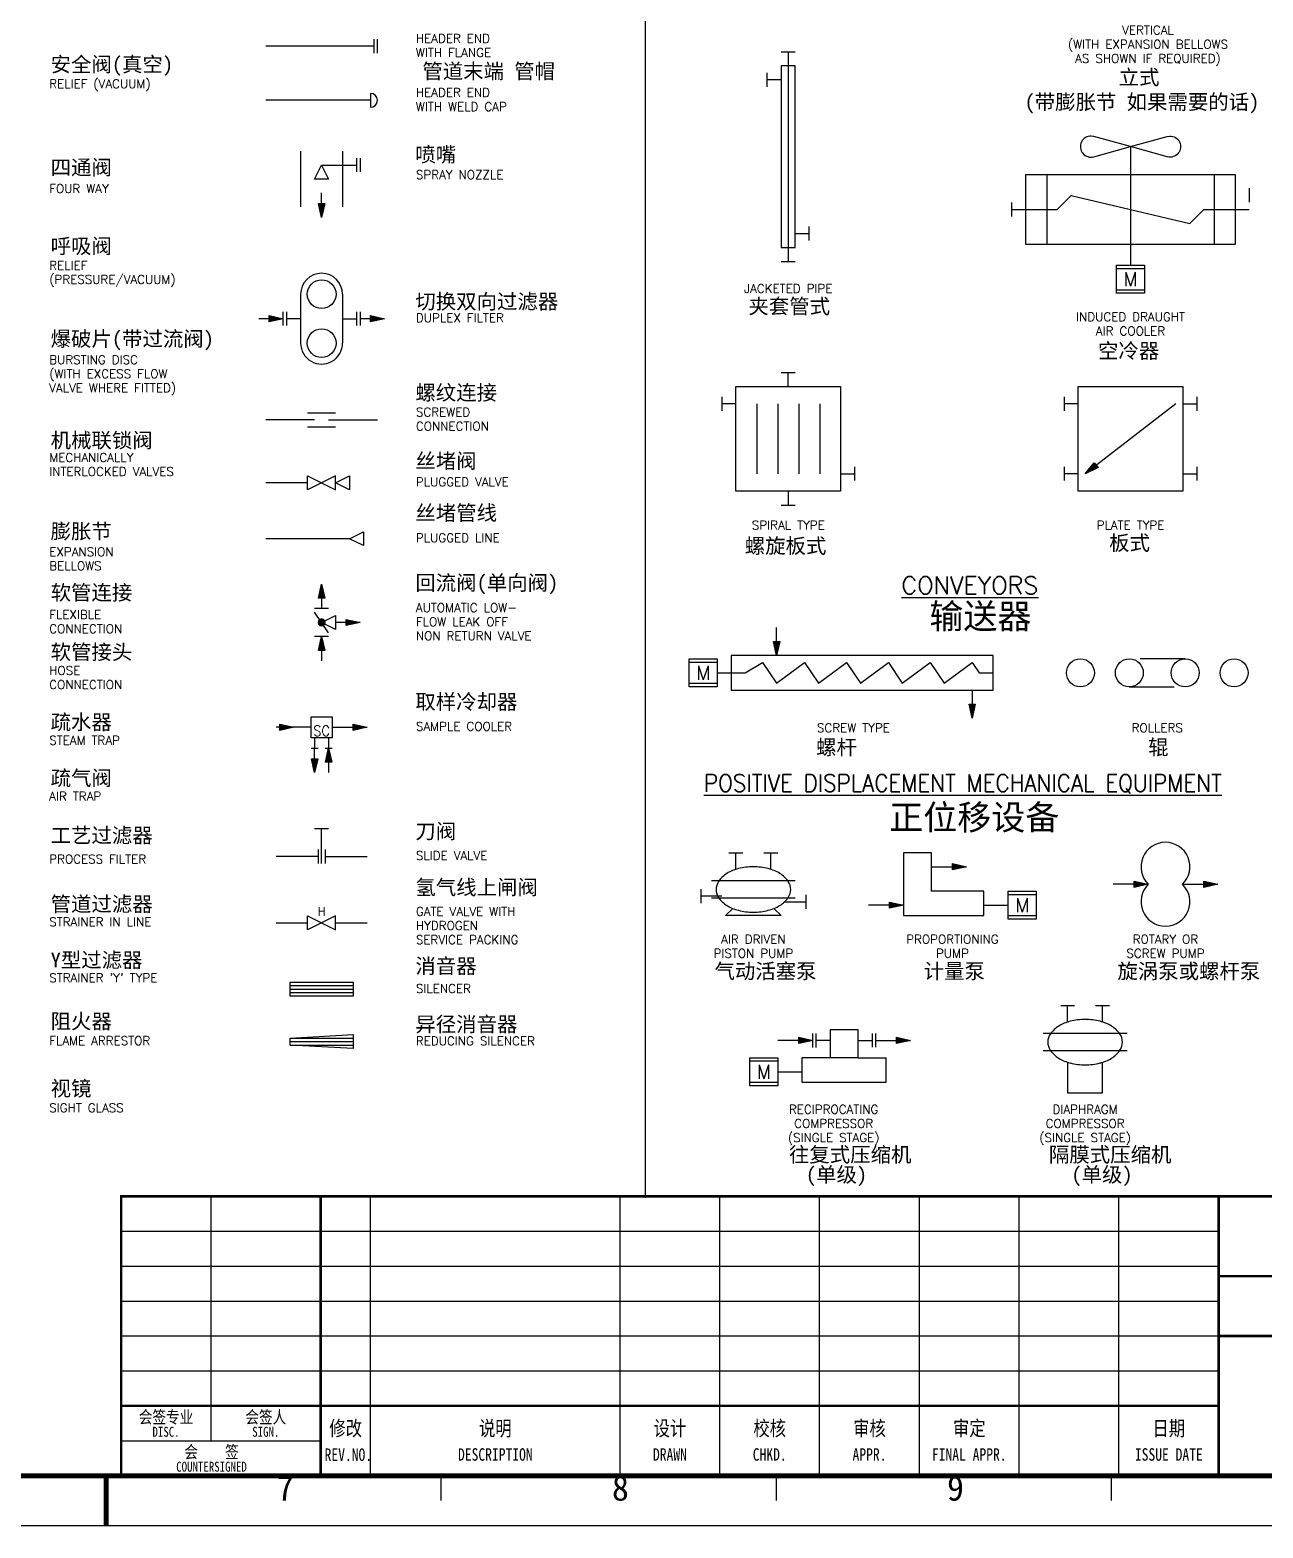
# Model space of a CAD drawing. Extents: x 145 to 987, y 140 to 735.
# Drawn here: x 558.2 to 805.4, y 140.1 to 440.4 of the extents above; entities that cross this region are included whole.
import ezdxf
from ezdxf.enums import TextEntityAlignment as Align

# ---------------------------------------------------------------- set-up
doc = ezdxf.new("R2010")
doc.units = 0
doc.header["$MEASUREMENT"] = 0
doc.linetypes.add('HIDDENX2', pattern=[13.5, 9, -4.5])
doc.layers.get('0').update_dxf_attribs({"linetype": 'CONTINUOUS'})
doc.layers.add('AF_PIPE', color=1, linetype='CONTINUOUS')
doc.layers.add('ICISHT', color=7, linetype='CONTINUOUS')
doc.styles.add('40S', font='ROMANS', dxfattribs={"height": 4})
doc.styles.add('ROMANS', font='romans')
doc.styles.get("Standard").update_dxf_attribs({"font": 'SimSun.ttf', "width": 0.8})

# ---------------------------------------------------------------- blocks, each defined once
blk = doc.blocks.new('FLGS')
at = {"linetype": 'CONTINUOUS'}
for points in [[(-1, -2), (-1, 2)], [(0, -2), (0, 2)]]:
    blk.add_lwpolyline(points, dxfattribs=at)
blk = doc.blocks.new('CAP')
at = {"layer": 'AF_PIPE', "color": 7}
blk.add_line((-2, 0), (2, 0), dxfattribs=at)
blk.add_arc((0, 0), 2, 0, 180, dxfattribs=at)
blk = doc.blocks.new('PLUGNOZ')
at = {"linetype": 'CONTINUOUS'}
for p, q in [((0, 0), (4, 2)), ((4, -2), (0, 0)), ((4, 2), (4, -2))]:
    blk.add_line(p, q, dxfattribs=at)
blk = doc.blocks.new('AS')
at = {"linetype": 'CONTINUOUS'}
for p, q in [((-4, 0.9), (0, 0)), ((-4, -0.9), (-4, 0.9)), ((0, 0), (-4, -0.9)), ((-4, -0.89), (-3.98, -0.89))]:
    blk.add_line(p, q, dxfattribs=at)
blk.add_solid([(-4, -0.9), (0, 0), (-4, 0.9)])
blk = doc.blocks.new('NOZR')
at = {"linetype": 'CONTINUOUS'}
for p, q in [((0, 0), (4, 0)), ((4, 2), (4, -1.99)), ((5, 2), (5, -1.99))]:
    blk.add_line(p, q, dxfattribs=at)
blk = doc.blocks.new('STRAIN')
at = {"linetype": 'CONTINUOUS'}
for p, q in [((-7, 6), (7, 6)), ((-7, -6), (7, -6))]:
    blk.add_line(p, q, dxfattribs=at)
for centre in [(-7, 0), (7, 0)]:
    blk.add_circle(centre, 4.12, dxfattribs=at)
for centre, start, end in [((-7, 0), 90, 270), ((7, 0), 270, 90)]:
    blk.add_arc(centre, 6, start, end, dxfattribs=at)
blk = doc.blocks.new('NOZL')
at = {"linetype": 'CONTINUOUS'}
for p, q in [((-5, -2), (-5, 1.99)), ((-4, -2), (-4, 1.99)), ((0, 0), (-4, 0))]:
    blk.add_line(p, q, dxfattribs=at)
blk = doc.blocks.new('OVL')
for p, q in [((-4, 2), (4, -2)), ((4, 2), (-4, -2)), ((-4, -2), (-4, 2)), ((4, -2), (4, 2))]:
    blk.add_line(p, q)
blk = doc.blocks.new('ALF')
at = {"linetype": 'CONTINUOUS'}
for p, q in [((-4, -2), (-4, 2)), ((-3, -2), (3, 2)), ((-2, -4), (0, 0)), ((0, 0), (2, -4)), ((4, -2), (4, 2)), ((2, -4), (-2, -4))]:
    blk.add_line(p, q, dxfattribs=at)
for p, q in [((-0.9, 0.5), (-1, 0)), ((-1, 0), (-0.9, -0.5)), ((-0.5, 0.9), (-0.9, 0.5)), ((-0.6, 0.6), (-0.8, 0)), ((-0.8, 0), (-0.6, -0.6)), ((0, 0.8), (-0.6, 0.6)), ((-0.3, 0.5), (-0.6, 0)), ((-0.6, 0), (-0.3, -0.5)), ((0, 1), (-0.5, 0.9)), ((0.3, 0.5), (-0.3, 0.5)), ((-0.1, 0.3), (-0.3, 0)), ((-0.3, 0), (-0.1, -0.3)), ((0.2, 0.2), (-0.1, 0.3)), ((0.5, 0.9), (0, 1)), ((0.6, 0.6), (0, 0.8)), ((0.2, -0.2), (0.2, 0.2)), ((0.6, 0), (0.3, 0.5)), ((0.3, -0.5), (0.6, 0)), ((0.9, 0.5), (0.5, 0.9)), ((0.8, 0), (0.6, 0.6)), ((0.6, -0.6), (0.8, 0)), ((1, 0), (0.9, 0.5)), ((0.9, -0.5), (1, 0)), ((-0.9, -0.5), (-0.5, -0.9)), ((-0.6, -0.6), (0, -0.8)), ((-0.5, -0.9), (0, -1)), ((-0.3, -0.5), (0.3, -0.5)), ((-0.1, -0.3), (0.2, -0.2)), ((0, -0.8), (0.6, -0.6)), ((0, -1), (0.5, -0.9)), ((0.5, -0.9), (0.9, -0.5))]:
    blk.add_line(p, q)
blk = doc.blocks.new('TF')
at = {"linetype": 'CONTINUOUS'}
for p, q in [((-2, 8), (2, 8)), ((0, -2), (0, 8)), ((-1, 2), (-1, -2)), ((1, 2), (1, -2))]:
    blk.add_line(p, q, dxfattribs=at)
blk = doc.blocks.new('PROP')
at = {"linetype": 'CONTINUOUS'}
for points in [[(2.92, 10.53), (0, 0), (-2.91, 10.53), (-3.02, 11.23, -1.161514), (2.92, 10.53)], [(2.92, -10.53), (0, 0), (-2.91, -10.53), (-3.02, -11.23, 1.161514), (2.92, -10.53, 1.161514)]]:
    blk.add_lwpolyline(points, format="xyb", dxfattribs=at)
blk = doc.blocks.new('MOTOR')
at = {"linetype": 'CONTINUOUS'}
for p, q in [((4, 3), (-4, 3)), ((-4, -3), (4, -3))]:
    blk.add_line(p, q, dxfattribs=at)
blk.add_lwpolyline([(-4, -4), (-4, 4), (4, 4), (4, -4), (-4, -4)], dxfattribs=at)
at = {"linetype": 'CONTINUOUS', "style": '40S'}
blk.add_text('M', height=4, dxfattribs=at).set_placement((0, -2), align=Align.CENTER)
blk = doc.blocks.new('SILNCR1')
at = {"color": 0, "linetype": 'CONTINUOUS'}
for p, q in [((-9, 1), (9, 1)), ((-9, 0), (9, 0)), ((-9, -1), (9, -1))]:
    blk.add_line(p, q, dxfattribs=at)
blk.add_lwpolyline([(-9, 2), (9, 2), (9, -2), (-9, -2)], close=True, dxfattribs=at)
blk = doc.blocks.new('SILNCR2')
at = {"color": 0, "linetype": 'CONTINUOUS'}
for p, q in [((-9, 1), (9, 1)), ((-9, 0), (9, 0)), ((-9, -1), (9, -1))]:
    blk.add_line(p, q, dxfattribs=at)
blk.add_lwpolyline([(-9, 1), (9, 2), (9, -2), (-9, -1)], close=True, dxfattribs=at)
blk = doc.blocks.new('A')
at = {"linetype": 'CONTINUOUS'}
for p, q in [((449, 66), (449, 17)), ((431, 59), (651, 59)), ((431, 52), (651, 52)), ((431, 45), (651, 45)), ((431, 38), (651, 38)), ((431, 31), (651, 31)), ((431, 17), (471, 17))]:
    blk.add_line(p, q, dxfattribs=at)
for p, q in [((481, 10), (481, 66)), ((531, 10), (531, 66)), ((551, 10), (551, 66)), ((571, 10), (571, 66)), ((591, 10), (591, 66)), ((611, 10), (611, 66)), ((631, 10), (631, 66)), ((495.17, 5), (495.17, 10)), ((562.34, 5), (562.34, 10)), ((629.51, 5), (629.51, 10)), ((0, 0), (841, 0))]:
    blk.add_line(p, q)
at = {"const_width": 1}
blk.add_lwpolyline([(25, 10), (831, 10), (831, 584), (25, 584)], close=True, dxfattribs=at)
for points, const_width in [([(471, 66), (431, 66), (431, 10)], 0.5), ([(431, 24), (651, 24)], 0.5), ([(428, 0), (428, 10)], 1)]:
    blk.add_lwpolyline(points, dxfattribs=dict(const_width=const_width))
at = {"linetype": 'CONTINUOUS', "const_width": 0.5}
for points in [[(471, 10), (471, 66), (651, 66)], [(651, 10), (651, 66), (831, 66)], [(651, 50), (831, 50)], [(651, 38), (771, 38)]]:
    blk.add_lwpolyline(points, dxfattribs=at)
at = {"width": 0.8}
for s, height, p in [('会签专业', 2.5, (440, 20.5)), ('会签人', 2.5, (460, 20.5)), ('修改', 3, (476, 18)), ('说明', 3, (506, 18)), ('设计', 3, (541, 18)), ('校核', 3, (561, 18)), ('审核', 3, (581, 18)), ('审定', 3, (601, 18)), ('日期', 3, (641, 18)), ('DISC.', 2, (440, 17.8)), ('SIGN.', 2, (460, 17.8)), ('会    签', 2.5, (449.11, 13.5)), ('COUNTERSIGNED', 2, (449.11, 10.8))]:
    blk.add_text(s, height=height, dxfattribs=at).set_placement(p, align=Align.CENTER)
at = {"linetype": 'CONTINUOUS', "width": 0.8}
for s, p in [('REV.NO.', (476.54, 12.96)), ('DESCRIPTION', (506, 13)), ('DRAWN', (541, 13)), ('CHKD.', (561, 13)), ('APPR.', (581, 13)), ('FINAL APPR.', (601, 13)), ('ISSUE DATE', (641, 13))]:
    blk.add_text(s, height=2.5, dxfattribs=at).set_placement(p, align=Align.CENTER)
for s, p in [('7', (463.9, 5)), ('8', (531.07, 5)), ('9', (598.24, 5))]:
    blk.add_text(s, height=5).set_placement(p, align=Align.CENTER)

msp = doc.modelspace()

# ---------------------------------------------------------------- linework, layer by layer
at = {"color": 7}
for p, q in [((738.92, 275.5), (733.32, 275.5)), ((733.32, 275.5), (733.32, 262.9)), ((738.92, 267.8), (738.92, 275.5)), ((711.62, 269.9), (694.82, 269.9)), ((749.42, 267.8), (738.92, 267.8)), ((749.42, 262.9), (749.42, 267.8)), ((711.62, 266.4), (694.82, 266.4)), ((733.32, 262.9), (749.42, 262.9)), ((724.22, 240), (718.62, 240)), ((718.62, 240), (718.62, 234.4)), ((724.22, 234.4), (724.22, 240)), ((778.12, 239.3), (761.32, 239.3)), ((718.62, 234.4), (713.02, 234.4)), ((713.02, 229.5), (713.02, 234.4)), ((724.22, 234.4), (718.62, 234.4)), ((724.22, 234.4), (729.82, 234.4)), ((729.82, 229.5), (729.82, 234.4)), ((778.12, 235.8), (761.32, 235.8)), ((766.22, 233.51), (766.22, 227.4)), ((773.22, 227.4), (773.22, 233.51)), ((713.02, 229.5), (729.82, 229.5)), ((766.22, 227.4), (773.22, 227.4))]:
    msp.add_line(p, q, dxfattribs=at)
at = {"color": 7, "linetype": 'CONTINUOUS'}
for p, q in [((697.62, 262.9), (699.02, 264.3)), ((707.42, 264.3), (708.82, 262.9)), ((708.82, 262.9), (697.62, 262.9))]:
    msp.add_line(p, q, dxfattribs=at)
at = {"linetype": 'CONTINUOUS'}
msp.add_lwpolyline([(614.58, 298.57), (614.58, 302.77), (618.78, 302.77), (618.78, 298.57)], close=True, dxfattribs=at)
at = {"color": 7}
for centre, radius, start, end in [((700.8, 266.64), 5.53, 121.3044, 145.7395), ((702.26, 264.24), 8.34, 104.1381, 121.3044), ((703.22, 260.44), 12.26, 90, 104.1381), ((703.22, 260.44), 12.26, 75.8619, 90), ((704.18, 264.24), 8.34, 58.6956, 75.8619), ((705.64, 266.64), 5.53, 34.2605, 58.6956), ((698.59, 268.14), 2.85, 145.7395, 180), ((698.59, 268.14), 2.85, 180, 214.2605), ((707.85, 268.15), 2.85, 0, 34.2605), ((707.85, 268.15), 2.85, 325.7395, 0), ((700.8, 269.65), 5.53, 214.2605, 238.6956), ((702.26, 272.06), 8.34, 238.6956, 255.8619), ((704.18, 272.06), 8.34, 284.1381, 301.3044), ((705.64, 269.65), 5.53, 301.3044, 325.7395), ((703.22, 275.86), 12.26, 255.8619, 270), ((703.22, 275.86), 12.26, 270, 284.1381), ((767.3, 236.04), 5.53, 121.3044, 145.7395), ((768.76, 233.64), 8.34, 104.1381, 121.3044), ((769.72, 229.83), 12.26, 90, 104.1381), ((769.72, 229.83), 12.26, 75.8619, 90), ((770.68, 233.64), 8.34, 58.6956, 75.8619), ((772.14, 236.04), 5.53, 34.2605, 58.6956), ((765.09, 237.55), 2.85, 145.7395, 180), ((765.09, 237.55), 2.85, 180, 214.2605), ((774.35, 237.55), 2.85, 0, 34.2605), ((774.35, 237.55), 2.85, 325.7395, 0), ((767.3, 239.05), 5.53, 214.2605, 238.6956), ((768.76, 241.45), 8.34, 238.6956, 255.8619), ((770.68, 241.45), 8.34, 284.1381, 301.3044), ((772.14, 239.05), 5.53, 301.3044, 325.7395), ((769.72, 245.26), 12.26, 255.8619, 270), ((769.72, 245.26), 12.26, 270, 284.1381)]:
    msp.add_arc(centre, radius, start, end, dxfattribs=at)
at = {"layer": 'ICISHT'}
for p, q in [((701.58, 311.58), (705.08, 313.68)), ((705.08, 313.68), (707.88, 309.48)), ((707.88, 309.48), (713.48, 313.68)), ((713.48, 313.68), (716.28, 309.48)), ((716.28, 309.48), (721.88, 313.68)), ((721.88, 313.68), (724.68, 309.48)), ((724.68, 309.48), (730.28, 313.68)), ((730.28, 313.68), (733.08, 309.48)), ((733.08, 309.48), (738.68, 313.68)), ((738.68, 313.68), (741.48, 309.48)), ((741.48, 309.48), (747.08, 313.68)), ((747.08, 313.68), (748.48, 311.58)), ((695.98, 311.58), (701.58, 311.58)), ((748.48, 311.58), (751.28, 311.58))]:
    msp.add_line(p, q, dxfattribs=at)
for points in [[(681.52, 724.16), (681.52, 206.31)], [(627.18, 437.17), (605.48, 437.17)], [(708.82, 436.04), (711.62, 436.04)], [(710.22, 436.04), (710.22, 394.04)], [(706.02, 429.04), (706.02, 431.84)], [(708.82, 430.44), (706.02, 430.44)], [(626.48, 426.34), (605.48, 426.34)], [(612.48, 416.17), (612.48, 404.97)], [(620.88, 416.17), (620.88, 404.97)], [(778.82, 417.07), (778.82, 393.27)], [(616.68, 413.37), (620.88, 413.37)], [(762.02, 411.47), (762.02, 397.47)], [(795.62, 411.47), (795.62, 397.47)], [(802.62, 408.74), (802.62, 405.94)], [(616.68, 402.87), (616.68, 407.77)], [(755.02, 404.47), (764.12, 404.47), (766.92, 407.27), (790.72, 401.67), (793.52, 404.47), (802.62, 404.47)], [(755.02, 403.07), (755.02, 405.87)], [(711.62, 399.64), (714.42, 399.64)], [(714.42, 398.24), (714.42, 401.04)], [(708.82, 394.04), (711.62, 394.04)], [(608.98, 382.57), (604.08, 382.57)], [(629.28, 382.57), (624.38, 382.57)], [(708.82, 371.8), (711.62, 371.8)], [(710.22, 369), (710.22, 371.8)], [(696.92, 366.9), (696.92, 364.1)], [(765.52, 366.9), (765.52, 364.1)], [(792.12, 366.9), (792.12, 364.1)], [(613.88, 363.67), (619.48, 363.67)], [(699.72, 365.5), (696.92, 365.5)], [(703.92, 365.5), (703.92, 351.5)], [(708.12, 365.5), (708.12, 351.5)], [(712.32, 365.5), (712.32, 351.5)], [(716.52, 365.5), (716.52, 351.5)], [(768.32, 365.5), (765.52, 365.5)], [(787.92, 365.5), (769.72, 351.5)], [(789.32, 365.5), (792.12, 365.5)], [(615.28, 362.27), (605.48, 362.27)], [(613.88, 360.87), (619.48, 360.87)], [(618.08, 362.27), (627.88, 362.27)], [(720.72, 351.5), (723.52, 351.5)], [(723.52, 352.9), (723.52, 350.1)], [(765.52, 352.9), (765.52, 350.1)], [(768.32, 351.5), (765.52, 351.5)], [(789.32, 351.5), (792.12, 351.5)], [(792.12, 352.9), (792.12, 350.1)], [(613.88, 349.67), (605.48, 349.67)], [(710.22, 348), (710.22, 345.2)], [(708.82, 345.2), (711.62, 345.2)], [(622.28, 338.47), (605.48, 338.47)], [(616.68, 329.37), (616.68, 324.47)], [(624.38, 321.67), (619.48, 321.67)], [(616.68, 318.87), (616.68, 313.97)], [(707.88, 315.08), (707.88, 320.68)], [(747.08, 308.08), (747.08, 302.48)], [(614.58, 300.67), (607.58, 300.67)], [(618.78, 300.67), (625.78, 300.67)], [(615.28, 298.57), (615.28, 296.47)], [(618.08, 298.57), (618.08, 296.47)], [(614.58, 296.47), (615.98, 296.47)], [(615.28, 291.57), (615.28, 296.47)], [(617.38, 296.47), (618.78, 296.47)], [(618.08, 296.47), (618.08, 291.57)], [(615.98, 274.77), (607.58, 274.77)], [(617.38, 274.77), (625.78, 274.77)], [(789.32, 269.2), (796.32, 269.2)], [(607.58, 261.47), (613.88, 261.47)], [(619.48, 261.47), (625.78, 261.47)]]:
    msp.add_lwpolyline(points, dxfattribs=at)
for points in [[(708.82, 396.84), (711.62, 396.84), (711.62, 433.24), (708.82, 433.24)], [(757.82, 411.47), (799.82, 411.47), (799.82, 397.47), (757.82, 397.47)], [(699.72, 369), (720.72, 369), (720.72, 348), (699.72, 348)], [(768.32, 369), (789.32, 369), (789.32, 348), (768.32, 348)], [(751.28, 311.58), (751.28, 315.08), (698.78, 315.08), (698.78, 308.08), (751.28, 308.08)]]:
    msp.add_lwpolyline(points, close=True, dxfattribs=at)
at = {"layer": 'ICISHT', "linetype": 'HIDDENX2'}
for points in [[(789.78, 314.38), (778.58, 314.38)], [(778.58, 308.78), (789.78, 308.78)]]:
    msp.add_lwpolyline(points, dxfattribs=at)
at = {"layer": 'ICISHT', "color": 7}
for points in [[(698.32, 275.5), (701.12, 275.5)], [(699.72, 272.18), (699.72, 275.5)], [(705.32, 275.5), (708.12, 275.5)], [(706.72, 272.18), (706.72, 275.5)], [(738.92, 272.7), (745.92, 272.7)], [(692.72, 268.2), (692.72, 265.4)], [(782.32, 269.2), (775.32, 269.2)], [(696.92, 266.8), (692.72, 266.8)], [(709.52, 265.7), (713.72, 265.7)], [(713.72, 267.1), (713.72, 264.3)], [(733.32, 265), (726.32, 265)], [(749.42, 265), (754.32, 265)], [(764.82, 244.9), (767.62, 244.9)], [(766.22, 241.58), (766.22, 244.9)], [(771.82, 244.9), (774.62, 244.9)], [(773.22, 241.58), (773.22, 244.9)], [(715.12, 237.9), (708.12, 237.9)], [(727.72, 237.9), (734.72, 237.9)], [(708.12, 231.6), (713.02, 231.6)]]:
    msp.add_lwpolyline(points, dxfattribs=at)
at = {"layer": 'ICISHT'}
for centre in [(768.78, 311.58), (778.58, 311.58), (789.78, 311.58), (799.58, 311.58)]:
    msp.add_circle(centre, 2.8, dxfattribs=at)
at = {"layer": 'ICISHT', "color": 7}
for centre, start, end in [((785.82, 272.7), 314.4153, 225.5847), ((785.82, 265.7), 134.4153, 45.5847)]:
    msp.add_arc(centre, 4.9, start, end, dxfattribs=at)

# ---------------------------------------------------------------- block references
msp.add_blockref('A', (145.5, 140.64))
at = {"xscale": 0.7, "yscale": 0.7, "zscale": 0.7}
for name, p in [('SILNCR1', (616.68, 248.17)), ('SILNCR2', (616.68, 237.67))]:
    msp.add_blockref(name, p, dxfattribs=at)
at = {"layer": 'ICISHT', "xscale": 0.7, "yscale": 0.7, "zscale": 0.7}
for name, p in [('FLGS', (627.88, 437.17)), ('NOZR', (620.88, 413.37)), ('MOTOR', (778.82, 390.47)), ('AS', (608.98, 382.57)), ('NOZL', (612.48, 382.57)), ('NOZR', (620.88, 382.57)), ('AS', (629.28, 382.57)), ('OVL', (616.68, 349.67)), ('PLUGNOZ', (619.48, 349.67)), ('PLUGNOZ', (622.28, 338.47)), ('AS', (624.38, 321.67)), ('MOTOR', (693.18, 311.58)), ('AS', (611.08, 300.67)), ('AS', (625.78, 300.67)), ('TF', (616.68, 274.77)), ('AS', (796.32, 269.2)), ('OVL', (616.68, 261.47))]:
    msp.add_blockref(name, p, dxfattribs=at)
for name, p, rotation in [('CAP', (626.48, 426.34), 270), ('PROP', (778.82, 417.07), 270), ('PLUGNOZ', (616.68, 413.37), 270), ('AS', (616.68, 402.87), 270), ('STRAIN', (616.68, 382.57), 270), ('AS', (769.72, 351.5), 217.5685920288275), ('AS', (616.68, 329.37), 90), ('ALF', (616.68, 321.67), 90), ('AS', (616.68, 318.87), 90), ('AS', (707.88, 315.08), 270), ('AS', (747.08, 302.48), 270), ('AS', (615.28, 291.57), 270), ('AS', (618.08, 296.47), 90)]:
    msp.add_blockref(name, p, dxfattribs=dict(at, rotation=rotation))
at = {"layer": 'ICISHT', "color": 7, "xscale": 0.7, "yscale": 0.7, "zscale": 0.7}
for name, p in [('AS', (745.92, 272.7)), ('MOTOR', (757.12, 265)), ('AS', (782.32, 269.2)), ('AS', (733.32, 265)), ('AS', (715.12, 237.9)), ('NOZL', (718.62, 237.9)), ('NOZR', (724.22, 237.9)), ('AS', (734.72, 237.9)), ('MOTOR', (705.32, 231.6))]:
    msp.add_blockref(name, p, dxfattribs=at)

# ---------------------------------------------------------------- texts
at = {"linetype": 'CONTINUOUS'}
for s, height, p in [('安全阀(真空)', 3, (562.36, 432.05)), ('管道末端 管帽', 3, (636.87, 430.69)), ('立式', 3, (776.45, 429.47)), ('(带膨胀节 如果需要的话)', 3, (757.59, 424.52)), ('四通阀', 3, (562.36, 411.39)), ('喷嘴', 3, (635.47, 413.98)), ('呼吸阀', 3, (562.36, 395.63)), ('切换双向过滤器', 3, (635.47, 384.52)), ('夹套管式', 3, (702.23, 383.57)), ('爆破片(带过流阀)', 3, (562.36, 377.04)), ('空冷器', 3, (772.3, 374.64)), ('螺纹连接', 3, (635.47, 366.25)), ('机械联锁阀', 3, (562.36, 356.69)), ('丝堵阀', 3, (635.47, 352.57)), ('丝堵管线', 3, (635.47, 342.16)), ('膨胀节', 3, (562.36, 338.45)), ('板式', 3, (774.53, 336.13)), ('螺旋板式', 3, (701.49, 335.54)), ('回流阀(单向阀)', 3, (635.47, 328.13)), ('软管连接', 3, (562.36, 326.17)), ('输送器', 5, (738.5, 320.43)), ('软管接头', 3, (562.36, 314.25)), ('取样冷却器', 3, (635.47, 304.28)), ('疏水器', 3, (562.36, 300.21)), ('螺杆', 3, (715.8, 295.17)), ('辊', 3, (782.35, 295.17)), ('疏气阀', 3, (562.36, 288.99)), ('正位移设备', 5, (730.45, 280.12)), ('工艺过滤器', 3, (562.36, 277.5)), ('刀阀', 3, (635.47, 278.32)), ('氢气线上闸阀', 3, (635.47, 267.09)), ('管道过滤器', 3, (562.36, 263.73)), ('Y型过滤器', 3, (562.36, 252.51)), ('消音器', 3, (635.47, 251.31)), ('气动活塞泵', 3, (695.43, 250.28)), ('计量泵', 3, (737.35, 250.28)), ('旋涡泵或螺杆泵', 3, (776.19, 250.28)), ('阻火器', 3, (562.36, 240.23)), ('异径消音器', 3, (635.47, 239.64)), ('视镜', 3, (562.36, 226.76)), ('往复式压缩机', 3, (710.35, 213.51)), ('隔膜式压缩机', 3, (762.46, 213.51)), ('(单级)', 3, (713.75, 209.49)), ('(单级)', 3, (766.96, 209.49))]:
    msp.add_text(s, height=height, dxfattribs=at).set_placement(p)
at = {"linetype": 'CONTINUOUS', "style": 'ROMANS', "width": 0.9}
msp.add_text('SC', height=2.1, dxfattribs=at).set_placement((616.68, 298.89), align=Align.CENTER)
at = {"layer": 'ICISHT', "style": 'ROMANS'}
for s, p in [('HEADER END', (635.58, 437.87)), ('WITH FLANGE', (635.58, 435.04)), ('RELIEF (VACUUM)', (562.08, 428.77)), ('HEADER END', (635.58, 427.04)), ('WITH WELD CAP', (635.58, 424.2)), ('SPRAY NOZZLE', (635.58, 410.57)), ('FOUR WAY', (562.08, 407.77)), ('RELIEF', (562.08, 392.37)), ('(PRESSURE/VACUUM)', (562.08, 389.57)), ('DUPLEX FILTER', (635.58, 381.87)), ('BURSTING DISC', (562.08, 373.47)), ('(WITH EXCESS FLOW', (562.08, 370.64)), ('VALVE WHERE FITTED)', (562.08, 367.81)), ('SCREWED', (635.58, 362.97)), ('CONNECTION', (635.58, 360.14)), ('MECHANICALLY', (562.08, 353.87)), ('INTERLOCKED VALVES', (562.08, 351.04)), ('PLUGGED VALVE', (635.58, 348.97)), ('PLUGGED LINE', (635.58, 337.77)), ('EXPANSION', (562.08, 334.97)), ('BELLOWS', (562.08, 332.14)), ('AUTOMATIC LOW-', (635.58, 323.77)), ('FLEXIBLE', (562.08, 322.37)), ('FLOW LEAK OFF', (635.58, 320.94)), ('CONNECTION', (562.08, 319.54)), ('NON RETURN VALVE', (635.58, 318.11)), ('HOSE', (562.08, 311.17)), ('CONNECTION', (562.08, 308.34)), ('SAMPLE COOLER', (635.58, 299.97)), ('STEAM TRAP', (562.08, 297.17)), ('AIR TRAP', (562.08, 285.97)), ('PROCESS FILTER', (562.08, 273.37)), ('SLIDE VALVE', (635.58, 274.07)), ('GATE VALVE WITH', (635.58, 262.87)), ('STRAINER IN LINE', (562.08, 260.77)), ('HYDROGEN', (635.58, 260.04)), ('SERVICE PACKING', (635.58, 257.21)), ("STRAINER 'Y' TYPE", (562.08, 249.57)), ('SILENCER', (635.58, 247.41)), ('FLAME ARRESTOR', (562.08, 236.97)), ('REDUCING SILENCER', (635.58, 236.91)), ('SIGHT GLASS', (562.08, 223.5))]:
    msp.add_text(s, height=1.75, dxfattribs=at).set_placement(p)
for s, height, p in [('(WITH EXPANSION BELLOWS', 1.75, (782.32, 436.7)), ('VERTICAL', 1.75, (782.32, 439.54)), ('AS SHOWN IF REQUIRED)', 1.75, (782.32, 433.87)), ('JACKETED PIPE', 1.75, (710.22, 387.74)), ('INDUCED DRAUGHT', 1.75, (778.82, 382.07)), ('AIR COOLER', 1.75, (778.82, 379.23)), ('SPIRAL TYPE', 1.75, (710.22, 340.3)), ('PLATE TYPE', 1.75, (778.82, 340.3)), ('%%UCONVEYORS', 3.5, (746.62, 327.37)), ('SCREW TYPE', 1.75, (723.28, 299.68)), ('ROLLERS', 1.75, (784.18, 299.68)), ('H', 1.75, (616.68, 262.87))]:
    msp.add_text(s, height=height, dxfattribs=at).set_placement(p, align=Align.CENTER)
at = {"layer": 'ICISHT', "style": 'ROMANS', "width": 0.9}
msp.add_text('%%UPOSITIVE DISPLACEMENT MECHANICAL EQUIPMENT', height=3.5, dxfattribs=at).set_placement((745.22, 287.73), align=Align.CENTER)
at = {"layer": 'ICISHT', "color": 7, "style": 'ROMANS'}
for s, p in [('AIR DRIVEN', (703.22, 257.3)), ('PROPORTIONING', (743.12, 257.3)), ('ROTARY OR', (785.82, 257.3)), ('PISTON PUMP', (703.22, 254.47)), ('PUMP', (743.12, 254.47)), ('SCREW PUMP', (785.82, 254.47)), ('RECIPROCATING', (719.32, 223.2)), ('DIAPHRAGM', (769.72, 223.2)), ('(SINGLE STAGE)', (719.32, 217.53)), ('COMPRESSOR', (719.32, 220.36)), ('(SINGLE STAGE)', (769.72, 217.53)), ('COMPRESSOR', (769.72, 220.36))]:
    msp.add_text(s, height=1.75, dxfattribs=at).set_placement(p, align=Align.CENTER)

doc.saveas('drawing.dxf')
